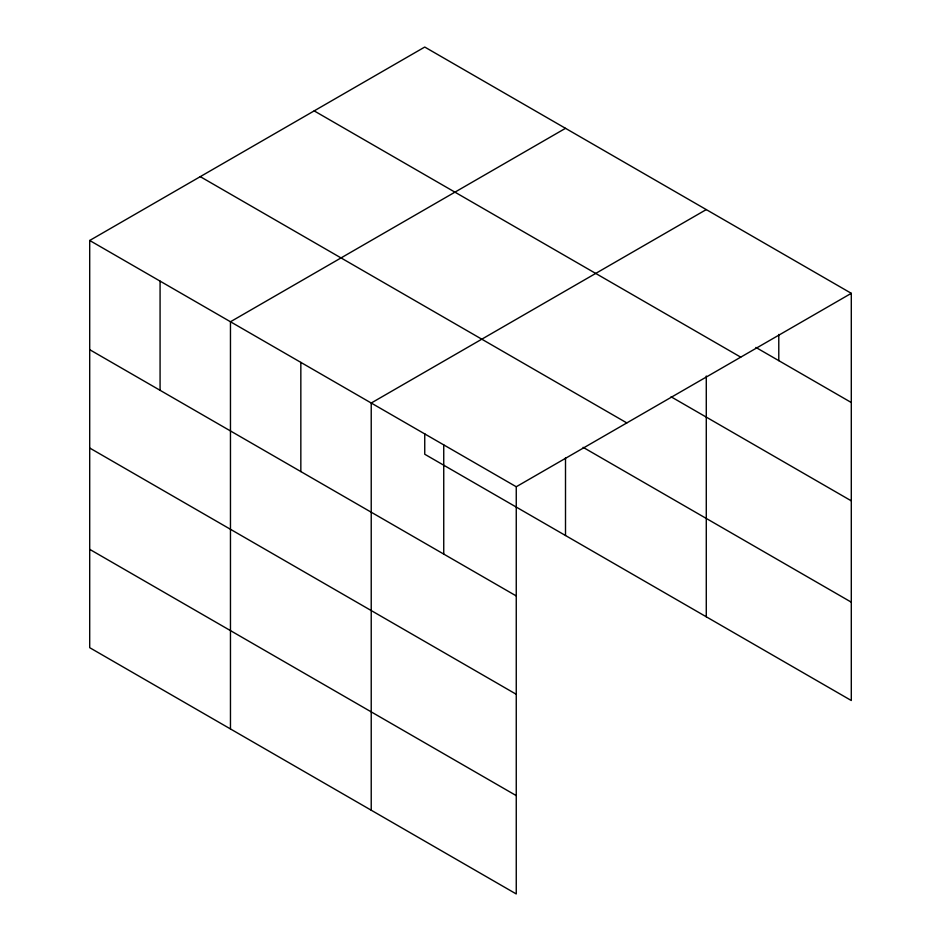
<?xml version="1.0" encoding="UTF-8"?>
<svg xmlns="http://www.w3.org/2000/svg" width="941" height="941" viewBox="0 0 941 941"><rect width="100%" height="100%" fill="white"/><g stroke="black" fill="none" stroke-linecap="round" stroke-linejoin="round"><path stroke-width="1.41" d="M89.701 240.484L516.256 486.756L516.256 893.95L89.701 647.679L89.701 240.484L424.744 47.05L851.299 293.321L851.299 700.516L424.744 454.244L424.744 433.695M565.506 128.317L230.463 321.763L230.463 728.946M706.279 209.584L371.225 403.03L371.225 810.213M516.256 486.756L851.299 293.321M755.894 347.429L851.299 402.513M314.176 110.885L740.732 357.157M671.086 396.796L851.299 500.847M200.268 176.649L626.824 422.921M583.102 447.328L851.299 602.169M89.701 349.676L516.256 595.947M89.701 448.022L516.256 694.293M89.701 549.344L516.256 795.615M778.783 334.443L778.783 360.65M706.279 376.024L706.279 616.778M565.506 457.714L565.506 535.511M443.74 444.893L443.74 554.084M300.838 362.391L300.838 471.582M160.076 281.124L160.076 390.315"/></g></svg>
